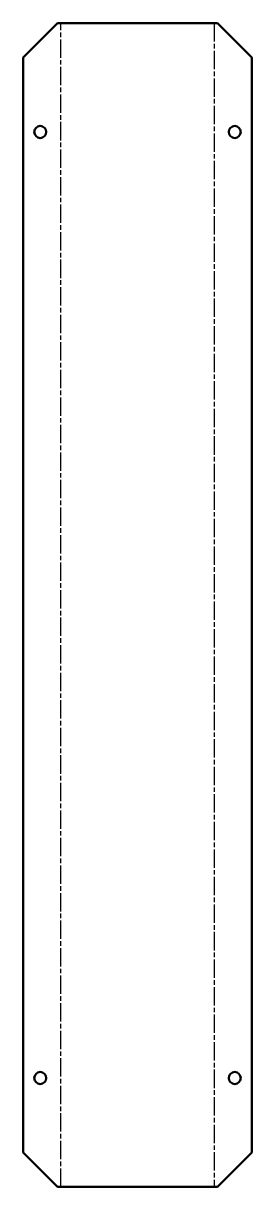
# Model space of a CAD drawing. Header units: inches. Extents: x 0 to 114, y 0 to 578.
import ezdxf

# ---------------------------------------------------------------- set-up
doc = ezdxf.new("R2010")
doc.units = ezdxf.units.IN
doc.header["$MEASUREMENT"] = 0
doc.linetypes.add('Chain', pattern=[13.68, 9.12, -1.14, 2.28, -1.14])
doc.layers.add('Bend Centerline (ANSI)', color=7, linetype='Chain', lineweight=25)
doc.layers.add('Visible (ANSI)', color=7, linetype='Continuous', lineweight=50)

# ---------------------------------------------------------------- blocks, each defined once
blk = doc.blocks.new('DSPY-MAQ-01-CTT01_Soldadura y Chapa Tapa Trasera_DSPY-MAQ-01-CTT01 (Desplegada)')
at = {"layer": 'Bend Centerline (ANSI)'}
for p, q in [((-38.2, -289), (-38.2, 289)), ((38.2, 289), (38.2, -289))]:
    blk.add_line(p, q, dxfattribs=at)
at = {"layer": 'Visible (ANSI)'}
for p, q in [((-39.89, 289), (-56.89, 272)), ((-39.89, 289), (39.89, 289)), ((56.89, 272), (39.89, 289)), ((-56.89, -272), (-56.89, 272)), ((56.89, 272), (56.89, -272)), ((-56.89, -272), (-39.89, -289)), ((39.89, -289), (56.89, -272)), ((39.89, -289), (-39.89, -289))]:
    blk.add_line(p, q, dxfattribs=at)
for centre in [(-48.39, 235), (48.39, 235), (-48.39, -235), (48.39, -235)]:
    blk.add_circle(centre, 3, dxfattribs=at)

msp = doc.modelspace()

# ---------------------------------------------------------------- block references
msp.add_blockref('DSPY-MAQ-01-CTT01_Soldadura y Chapa Tapa Trasera_DSPY-MAQ-01-CTT01 (Desplegada)', (56.89, 289))

doc.saveas('drawing.dxf')
